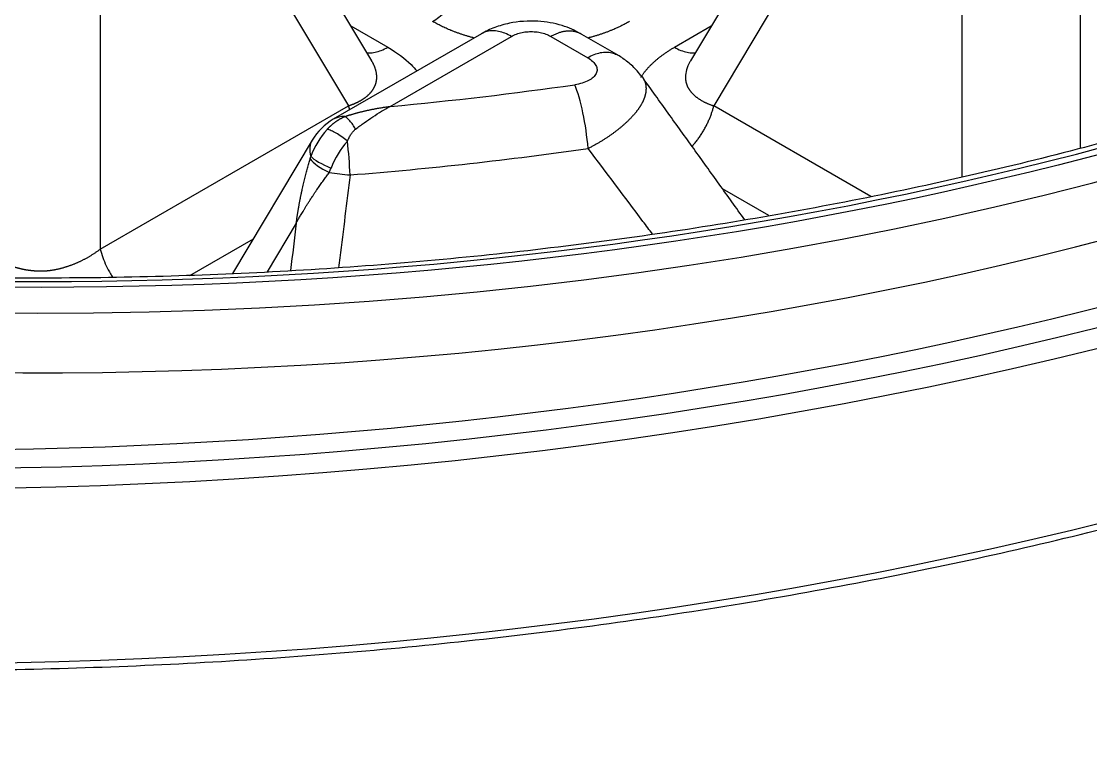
# Model space of a CAD drawing. Header units: millimetres. Extents: x -1286 to 291, y 5350 to 5880.
# Drawn here: x -764.51 to -728.07, y 5551.69 to 5576.09 of the extents above; entities that cross this region are included whole.
import ezdxf

# ---------------------------------------------------------------- set-up
doc = ezdxf.new("R2010")
doc.units = ezdxf.units.MM
doc.layers.add('粗实线层', color=7, linetype='Continuous', lineweight=35)

msp = doc.modelspace()

# ---------------------------------------------------------------- linework, layer by layer
at = {"layer": '粗实线层', "lineweight": 25}
for p, q in [((-752.572, 5574.744, 2078.952), (-756.816, 5581.86, 2078.952)), ((-737.463, 5581.86, 2078.952), (-741.706, 5574.745, 2078.952)), ((-757.431, 5580.023, 2078.952), (-753.368, 5573.211, 2078.952)), ((-736.847, 5580.023, 2078.952), (-740.91, 5573.211, 2078.952)), ((-761.824, 5577.487, 2078.952), (-761.824, 5568.329, 2078.952)), ((-732.455, 5577.487, 2078.952), (-732.455, 5570.786, 2078.952)), ((-728.423, 5577.487, 2078.952), (-728.423, 5571.771, 2078.952)), ((-748.752, 5575.712, 2078.952), (-753.88, 5572.752, 2078.952)), ((-753.281, 5575.933, 2078.952), (-752.024, 5575.207, 2078.952)), ((-744.142, 5574.913, 2078.952), (-745.486, 5575.689, 2078.952)), ((-742.254, 5575.207, 2078.952), (-740.997, 5575.933, 2078.952)), ((-751.943, 5573.19, 2078.952), (-747.811, 5575.576, 2078.952)), ((-746.467, 5575.576, 2078.952), (-745.211, 5574.851, 2078.952)), ((-761.824, 5568.329, 2078.952), (-753.368, 5573.211, 2078.952)), ((-735.565, 5570.124, 2078.952), (-740.91, 5573.211, 2078.952)), ((-754.602, 5572.04, 2078.952), (-757.311, 5567.497, 2078.952)), ((-739.038, 5569.471, 2078.952), (-740.612, 5570.38, 2078.952)), ((-755.144, 5569.219, 2078.952), (-756.134, 5567.558, 2078.952)), ((-758.768, 5567.435, 2078.952), (-756.603, 5568.684, 2078.952))]:
    msp.add_line(p, q, dxfattribs=at)
msp.add_arc((-752.875, 5571.011, 2078.952), 2.01, 120, 149.1884, dxfattribs=at)
msp.add_ellipse((-763.839, 5617.004, 2078.952), major_axis=(-86.564, 0), ratio=0.57735, dxfattribs=at)
for centre, major_axis, ratio, start_param, end_param in [((-763.839, 5614.543, 2078.952), (-87.342, 0), 0.57735, 0, 2.002312), ((-763.839, 5616.499, 2078.952), (-87.216, 0), 0.57735, 0.222033, 2.916833), ((-768.103, 5619.077, 2078.952), (102.032, 0), 0.57735, 3.464059, 5.38976), ((-768.103, 5619.466, 2078.952), (-100.442, 0), 0.57735, 0.42009, 1.991239), ((-768.103, 5613.333, 2078.952), (-102.401, 0), 0.57735, 0.320214, 2.106465), ((-763.839, 5617.004, 2078.952), (-86.224, 0), 0.57735, 0.786805, 2.354788), ((-763.839, 5616.184, 2078.952), (75.411, 0), 0.57735, 4.870806, 4.955941), ((-745.654, 5572.289, 2078.952), (-0.285, 1.99), 0.1969, 4.414332, 5.653515), ((-752.875, 5571.011, 2078.952), (1.005, -1.741), 0.57735, 2.802582, 3.141602), ((-753.566, 5571.41, 2078.952), (-0.878, -1.521), 0.57735, 4.36261, 4.983983), ((-752.875, 5571.011, 2078.952), (1.726, -1.03), 0.519078, 3.141593, 3.637288), ((-752.875, 5571.011, 2078.952), (-0.878, -1.521), 0.57735, 4.36261, 4.983983), ((-753.566, 5571.41, 2078.952), (-0.159, 2.004), 0.111228, 4.4241, 5.006883), ((-763.839, 5615.077, 2078.952), (77.311, 0), 0.57735, 4.849039, 4.955943), ((-753.791, 5571.177, 2078.952), (0.927, -0.389), 0.301834, 3.604165, 4.595829), ((-753.762, 5571.251, 2078.952), (0.939, -0.358), 0.219039, 3.571367, 4.587039), ((-753.566, 5571.41, 2078.952), (1.996, -0.238), 0.261168, 4.516829, 4.873564), ((-768.103, 5619.466, 2078.952), (101.531, 0), 0.57735, 4.266019, 5.147157)]:
    msp.add_ellipse(centre, major_axis=major_axis, ratio=ratio, start_param=start_param, end_param=end_param, dxfattribs=at)
for points, degree, knots in [([(-865.246, 5594.547, 2078.952), (-865.174, 5594.413, 2078.952), (-864.635, 5593.418, 2078.952), (-863.443, 5591.599, 2078.952), (-861.652, 5589.101, 2078.952), (-859.649, 5586.656, 2078.952), (-857.46, 5584.266, 2078.952), (-855.084, 5581.936, 2078.952), (-852.528, 5579.672, 2078.952), (-849.796, 5577.478, 2078.952), (-846.895, 5575.359, 2078.952), (-843.83, 5573.319, 2078.952), (-840.608, 5571.363, 2078.952), (-837.236, 5569.494, 2078.952), (-833.72, 5567.716, 2078.952), (-830.069, 5566.033, 2078.952), (-826.289, 5564.448, 2078.952), (-822.389, 5562.965, 2078.952), (-818.377, 5561.586, 2078.952), (-814.26, 5560.315, 2078.952), (-810.048, 5559.154, 2078.952), (-805.75, 5558.105, 2078.952), (-801.373, 5557.17, 2078.952), (-796.928, 5556.352, 2078.952), (-792.422, 5555.652, 2078.952), (-787.867, 5555.071, 2078.952), (-783.271, 5554.61, 2078.952), (-778.643, 5554.272, 2078.952), (-773.994, 5554.055, 2078.952), (-769.332, 5553.961, 2078.952), (-764.668, 5553.99, 2078.952), (-760.011, 5554.142, 2078.952), (-755.371, 5554.417, 2078.952), (-750.757, 5554.813, 2078.952), (-746.179, 5555.33, 2078.952), (-741.647, 5555.968, 2078.952), (-737.169, 5556.724, 2078.952), (-732.755, 5557.598, 2078.952), (-728.414, 5558.587, 2078.952), (-724.155, 5559.689, 2078.952), (-719.984, 5560.904, 2078.952), (-717.271, 5561.786, 2078.952), (-715.929, 5562.245, 2078.952)], 3, [0, 0, 0, 0, 0.003967, 0.029455, 0.054957, 0.080472, 0.105998, 0.131532, 0.157073, 0.182618, 0.208167, 0.233717, 0.259268, 0.284819, 0.310369, 0.335919, 0.361467, 0.387013, 0.412559, 0.438103, 0.463645, 0.489187, 0.514727, 0.540266, 0.565804, 0.591342, 0.616879, 0.642415, 0.667951, 0.693486, 0.719022, 0.744558, 0.770093, 0.79563, 0.821166, 0.846704, 0.872242, 0.897781, 0.923321, 0.948862, 0.974405, 1, 1, 1, 1]), ([(-703.9, 5581.44, 2078.952), (-704.196, 5581.27, 2078.952), (-705.508, 5580.532, 2078.952), (-707.929, 5579.277, 2078.952), (-711.221, 5577.723, 2078.952), (-714.647, 5576.266, 2078.952), (-718.194, 5574.907, 2078.952), (-721.856, 5573.652, 2078.952), (-725.622, 5572.503, 2078.952), (-729.483, 5571.463, 2078.952), (-733.429, 5570.535, 2078.952), (-737.452, 5569.721, 2078.952), (-741.54, 5569.023, 2078.952), (-745.683, 5568.443, 2078.952), (-749.872, 5567.982, 2078.952), (-754.096, 5567.642, 2078.952), (-758.344, 5567.424, 2078.952), (-762.606, 5567.327, 2078.952), (-766.871, 5567.353, 2078.952), (-771.128, 5567.501, 2078.952), (-775.367, 5567.771, 2078.952), (-779.578, 5568.162, 2078.952), (-783.749, 5568.673, 2078.952), (-787.871, 5569.303, 2078.952), (-791.933, 5570.05, 2078.952), (-795.925, 5570.913, 2078.952), (-799.836, 5571.889, 2078.952), (-803.659, 5572.975, 2078.952), (-807.382, 5574.169, 2078.952), (-810.996, 5575.468, 2078.952), (-814.494, 5576.869, 2078.952), (-817.864, 5578.367, 2078.952), (-820.966, 5579.891, 2078.952), (-822.895, 5580.94, 2078.952), (-823.775, 5581.442, 2078.952)], 3, [0, 0, 0, 0, 0.009445, 0.041511, 0.073581, 0.105654, 0.137729, 0.169808, 0.201889, 0.233973, 0.26606, 0.29815, 0.330241, 0.362335, 0.39443, 0.426527, 0.458624, 0.490723, 0.522821, 0.554919, 0.587017, 0.619114, 0.65121, 0.683304, 0.715396, 0.747486, 0.779573, 0.811658, 0.843739, 0.875817, 0.907891, 0.939962, 0.972029, 1, 1, 1, 1]), ([(-750.499, 5576.088, 2078.952), (-750.425, 5576.13, 2078.952), (-750.352, 5576.179, 2078.952), (-750.207, 5576.289, 2078.952), (-750.135, 5576.35, 2078.952), (-749.996, 5576.482, 2078.952), (-749.928, 5576.554, 2078.952), (-749.796, 5576.706, 2078.952), (-749.733, 5576.786, 2078.952), (-749.614, 5576.953, 2078.952), (-749.557, 5577.04, 2078.952), (-749.452, 5577.22, 2078.952), (-749.404, 5577.311, 2078.952), (-749.316, 5577.498, 2078.952), (-749.277, 5577.593, 2078.952), (-749.208, 5577.782, 2078.952), (-749.179, 5577.877, 2078.952), (-749.155, 5577.971, 2078.952)], 3, [0, 0, 0, 0, 0.125, 0.125, 0.25, 0.25, 0.375, 0.375, 0.5, 0.5, 0.625, 0.625, 0.75, 0.75, 0.875, 0.875, 1, 1, 1, 1]), ([(-745.436, 5575.66, 2078.952), (-745.639, 5575.779, 2078.952), (-746.097, 5575.981, 2078.952), (-746.943, 5576.134, 2078.952), (-747.749, 5576.075, 2078.952), (-748.395, 5575.889, 2078.952), (-748.697, 5575.746, 2078.952), (-748.843, 5575.66, 2078.952)], 3, [0, 0, 0, 0, 0.20404, 0.436738, 0.701679, 0.846878, 1, 1, 1, 1]), ([(-747.811, 5575.576, 2078.952), (-747.885, 5575.618, 2078.952), (-747.958, 5575.654, 2078.952), (-748.103, 5575.712, 2078.952), (-748.175, 5575.733, 2078.952), (-748.314, 5575.762, 2078.952), (-748.383, 5575.77, 2078.952), (-748.514, 5575.769, 2078.952), (-748.577, 5575.762, 2078.952), (-748.696, 5575.733, 2078.952), (-748.753, 5575.711, 2078.952), (-748.809, 5575.68, 2078.952), (-748.813, 5575.677, 2078.952), (-748.816, 5575.675, 2078.952)], 3, [0, 0, 0, 0, 0.19719, 0.19719, 0.39438, 0.39438, 0.59157, 0.59157, 0.78876, 0.78876, 0.98595, 0.98595, 1, 1, 1, 1]), ([(-752.753, 5575.019, 2078.952), (-752.723, 5575.015, 2078.952), (-752.692, 5575.014, 2078.952), (-752.596, 5575.013, 2078.952), (-752.528, 5575.021, 2078.952), (-752.388, 5575.05, 2078.952), (-752.316, 5575.071, 2078.952), (-752.171, 5575.129, 2078.952), (-752.098, 5575.165, 2078.952), (-752.024, 5575.207, 2078.952)], 3, [0, 0, 0, 0, 0.136225, 0.136225, 0.42415, 0.42415, 0.712075, 0.712075, 1, 1, 1, 1]), ([(-752.024, 5575.207, 2078.952), (-751.706, 5575.023, 2078.952), (-751.351, 5574.756, 2078.952), (-751.089, 5574.466, 2078.952), (-751.027, 5574.39, 2078.952)], 3, [0, 0, 0, 0, 0.738893, 1, 1, 1, 1]), ([(-745.211, 5574.851, 2078.952), (-745.138, 5574.893, 2078.952), (-745.064, 5574.929, 2078.952), (-744.919, 5574.986, 2078.952), (-744.848, 5575.008, 2078.952), (-744.708, 5575.037, 2078.952), (-744.64, 5575.044, 2078.952), (-744.509, 5575.044, 2078.952), (-744.445, 5575.037, 2078.952), (-744.326, 5575.007, 2078.952), (-744.27, 5574.985, 2078.952), (-744.211, 5574.953, 2078.952), (-744.206, 5574.95, 2078.952), (-744.2, 5574.947, 2078.952)], 3, [0, 0, 0, 0, 0.195771, 0.195771, 0.391543, 0.391543, 0.587314, 0.587314, 0.783086, 0.783086, 0.978857, 0.978857, 1, 1, 1, 1]), ([(-743.403, 5574.248, 2078.952), (-743.452, 5574.317, 2078.952), (-743.593, 5574.491, 2078.952), (-743.873, 5574.737, 2078.952), (-744.108, 5574.894, 2078.952), (-744.23, 5574.964, 2078.952)], 3, [0, 0, 0, 0, 0.238044, 0.628535, 1, 1, 1, 1]), ([(-743.399, 5574.183, 2078.952), (-743.363, 5574.239, 2078.952), (-743.14, 5574.545, 2078.952), (-742.874, 5574.773, 2078.952), (-742.603, 5575.006, 2078.952), (-742.254, 5575.207, 2078.952)], 2, [0, 0, 0, 0.101124, 0.550562, 0.550562, 1, 1, 1]), ([(-742.254, 5575.207, 2078.952), (-742.181, 5575.165, 2078.952), (-742.107, 5575.129, 2078.952), (-741.962, 5575.071, 2078.952), (-741.891, 5575.05, 2078.952), (-741.751, 5575.021, 2078.952), (-741.683, 5575.013, 2078.952), (-741.586, 5575.014, 2078.952), (-741.556, 5575.015, 2078.952), (-741.526, 5575.019, 2078.952)], 3, [0, 0, 0, 0, 0.287925, 0.287925, 0.57585, 0.57585, 0.863775, 0.863775, 1, 1, 1, 1]), ([(-753.368, 5573.211, 2078.952), (-753.362, 5573.213, 2078.952), (-753.348, 5573.217, 2078.952), (-753.328, 5573.224, 2078.952), (-753.309, 5573.23, 2078.952), (-753.289, 5573.237, 2078.952), (-753.27, 5573.244, 2078.952), (-753.251, 5573.251, 2078.952), (-753.232, 5573.259, 2078.952), (-753.213, 5573.266, 2078.952), (-753.195, 5573.273, 2078.952), (-753.177, 5573.281, 2078.952), (-753.159, 5573.288, 2078.952), (-753.141, 5573.296, 2078.952), (-753.123, 5573.304, 2078.952), (-753.106, 5573.312, 2078.952), (-753.088, 5573.32, 2078.952), (-753.071, 5573.328, 2078.952), (-753.055, 5573.336, 2078.952), (-753.038, 5573.344, 2078.952), (-753.022, 5573.352, 2078.952), (-753.005, 5573.361, 2078.952), (-752.99, 5573.369, 2078.952), (-752.974, 5573.378, 2078.952), (-752.958, 5573.386, 2078.952), (-752.943, 5573.395, 2078.952), (-752.928, 5573.404, 2078.952), (-752.913, 5573.413, 2078.952), (-752.898, 5573.422, 2078.952), (-752.884, 5573.431, 2078.952), (-752.869, 5573.44, 2078.952), (-752.855, 5573.449, 2078.952), (-752.842, 5573.459, 2078.952), (-752.828, 5573.468, 2078.952), (-752.814, 5573.477, 2078.952), (-752.801, 5573.487, 2078.952), (-752.788, 5573.497, 2078.952), (-752.775, 5573.506, 2078.952), (-752.763, 5573.516, 2078.952), (-752.751, 5573.526, 2078.952), (-752.738, 5573.536, 2078.952), (-752.727, 5573.546, 2078.952), (-752.715, 5573.556, 2078.952), (-752.703, 5573.566, 2078.952), (-752.692, 5573.576, 2078.952), (-752.681, 5573.586, 2078.952), (-752.67, 5573.597, 2078.952), (-752.66, 5573.607, 2078.952), (-752.649, 5573.617, 2078.952), (-752.639, 5573.628, 2078.952), (-752.629, 5573.638, 2078.952), (-752.619, 5573.649, 2078.952), (-752.61, 5573.66, 2078.952), (-752.6, 5573.67, 2078.952), (-752.591, 5573.681, 2078.952), (-752.582, 5573.692, 2078.952), (-752.573, 5573.703, 2078.952), (-752.565, 5573.714, 2078.952), (-752.557, 5573.725, 2078.952), (-752.549, 5573.736, 2078.952), (-752.541, 5573.747, 2078.952), (-752.533, 5573.758, 2078.952), (-752.526, 5573.77, 2078.952), (-752.518, 5573.781, 2078.952), (-752.511, 5573.792, 2078.952), (-752.505, 5573.804, 2078.952), (-752.498, 5573.815, 2078.952), (-752.492, 5573.826, 2078.952), (-752.486, 5573.838, 2078.952), (-752.48, 5573.85, 2078.952), (-752.474, 5573.861, 2078.952), (-752.468, 5573.873, 2078.952), (-752.463, 5573.885, 2078.952), (-752.458, 5573.896, 2078.952), (-752.453, 5573.908, 2078.952), (-752.449, 5573.92, 2078.952), (-752.444, 5573.932, 2078.952), (-752.44, 5573.944, 2078.952), (-752.436, 5573.956, 2078.952), (-752.432, 5573.968, 2078.952), (-752.428, 5573.98, 2078.952), (-752.425, 5573.992, 2078.952), (-752.422, 5574.004, 2078.952), (-752.419, 5574.016, 2078.952), (-752.416, 5574.028, 2078.952), (-752.413, 5574.041, 2078.952), (-752.411, 5574.053, 2078.952), (-752.409, 5574.065, 2078.952), (-752.407, 5574.078, 2078.952), (-752.405, 5574.09, 2078.952), (-752.404, 5574.102, 2078.952), (-752.402, 5574.115, 2078.952), (-752.401, 5574.127, 2078.952), (-752.4, 5574.14, 2078.952), (-752.4, 5574.152, 2078.952), (-752.399, 5574.165, 2078.952), (-752.399, 5574.178, 2078.952), (-752.399, 5574.195, 2078.952), (-752.399, 5574.217, 2078.952), (-752.4, 5574.244, 2078.952), (-752.403, 5574.27, 2078.952), (-752.406, 5574.298, 2078.952), (-752.41, 5574.325, 2078.952), (-752.415, 5574.353, 2078.952), (-752.421, 5574.381, 2078.952), (-752.427, 5574.409, 2078.952), (-752.435, 5574.437, 2078.952), (-752.443, 5574.465, 2078.952), (-752.453, 5574.494, 2078.952), (-752.463, 5574.522, 2078.952), (-752.475, 5574.551, 2078.952), (-752.487, 5574.58, 2078.952), (-752.5, 5574.609, 2078.952), (-752.514, 5574.639, 2078.952), (-752.529, 5574.668, 2078.952), (-752.545, 5574.698, 2078.952), (-752.559, 5574.721, 2078.952), (-752.567, 5574.736, 2078.952), (-752.57, 5574.74, 2078.952)], 3, [0, 0, 0, 0, 0.008454, 0.016882, 0.025285, 0.033661, 0.042012, 0.050337, 0.058637, 0.066912, 0.075162, 0.083387, 0.091587, 0.099762, 0.107913, 0.11604, 0.124142, 0.132221, 0.140275, 0.148306, 0.156314, 0.164298, 0.172258, 0.180196, 0.188111, 0.196003, 0.203872, 0.211719, 0.219544, 0.227347, 0.235127, 0.242886, 0.250624, 0.25834, 0.266035, 0.273709, 0.281362, 0.288994, 0.296606, 0.304198, 0.311769, 0.31932, 0.326852, 0.334364, 0.341857, 0.349331, 0.356786, 0.364222, 0.371639, 0.379038, 0.386419, 0.393782, 0.401127, 0.408454, 0.415765, 0.423058, 0.430334, 0.437593, 0.444836, 0.452062, 0.459273, 0.466467, 0.473646, 0.48081, 0.487958, 0.495091, 0.50221, 0.509314, 0.516403, 0.523479, 0.530541, 0.537589, 0.544623, 0.551645, 0.558653, 0.565649, 0.572633, 0.579604, 0.586563, 0.593511, 0.600447, 0.607372, 0.614285, 0.621188, 0.628081, 0.634963, 0.641835, 0.648698, 0.655551, 0.662394, 0.669229, 0.676055, 0.682872, 0.689682, 0.696483, 0.703276, 0.710062, 0.716841, 0.73099, 0.745172, 0.759389, 0.773644, 0.787938, 0.802275, 0.816656, 0.831083, 0.845559, 0.860087, 0.874667, 0.889303, 0.903997, 0.91875, 0.933565, 0.948444, 0.963389, 0.978401, 0.993484, 1, 1, 1, 1]), ([(-741.709, 5574.74, 2078.952), (-741.715, 5574.73, 2078.952), (-741.773, 5574.631, 2078.952), (-741.854, 5574.444, 2078.952), (-741.881, 5574.263, 2078.952), (-741.879, 5574.163, 2078.952), (-741.878, 5574.137, 2078.952), (-741.876, 5574.111, 2078.952), (-741.873, 5574.085, 2078.952), (-741.869, 5574.059, 2078.952), (-741.864, 5574.034, 2078.952), (-741.858, 5574.008, 2078.952), (-741.851, 5573.983, 2078.952), (-741.844, 5573.958, 2078.952), (-741.835, 5573.933, 2078.952), (-741.825, 5573.908, 2078.952), (-741.815, 5573.884, 2078.952), (-741.804, 5573.859, 2078.952), (-741.792, 5573.835, 2078.952), (-741.778, 5573.811, 2078.952), (-741.764, 5573.787, 2078.952), (-741.749, 5573.764, 2078.952), (-741.733, 5573.741, 2078.952), (-741.716, 5573.717, 2078.952), (-741.699, 5573.695, 2078.952), (-741.68, 5573.672, 2078.952), (-741.66, 5573.65, 2078.952), (-741.64, 5573.628, 2078.952), (-741.618, 5573.606, 2078.952), (-741.596, 5573.584, 2078.952), (-741.572, 5573.563, 2078.952), (-741.548, 5573.542, 2078.952), (-741.523, 5573.521, 2078.952), (-741.496, 5573.501, 2078.952), (-741.469, 5573.481, 2078.952), (-741.441, 5573.461, 2078.952), (-741.412, 5573.442, 2078.952), (-741.382, 5573.423, 2078.952), (-741.351, 5573.404, 2078.952), (-741.32, 5573.386, 2078.952), (-741.287, 5573.368, 2078.952), (-741.253, 5573.35, 2078.952), (-741.219, 5573.333, 2078.952), (-741.183, 5573.316, 2078.952), (-741.147, 5573.3, 2078.952), (-741.11, 5573.284, 2078.952), (-741.072, 5573.268, 2078.952), (-741.033, 5573.253, 2078.952), (-740.993, 5573.238, 2078.952), (-740.952, 5573.224, 2078.952), (-740.924, 5573.215, 2078.952), (-740.91, 5573.211, 2078.952)], 3, [0, 0, 0, 0, 0.01565, 0.151546, 0.283112, 0.297267, 0.311455, 0.325677, 0.339937, 0.354237, 0.368578, 0.382964, 0.397396, 0.411877, 0.426409, 0.440994, 0.455635, 0.470333, 0.48509, 0.499909, 0.514791, 0.52974, 0.544756, 0.559842, 0.574999, 0.59023, 0.605537, 0.620921, 0.636384, 0.651928, 0.667556, 0.683267, 0.699065, 0.714951, 0.730927, 0.746994, 0.763154, 0.779409, 0.79576, 0.812208, 0.828756, 0.845404, 0.862155, 0.879009, 0.895967, 0.913033, 0.930206, 0.947487, 0.96488, 0.982383, 1, 1, 1, 1]), ([(-743.394, 5574.25, 2078.952), (-743.391, 5574.248, 2078.952), (-743.386, 5574.242, 2078.952), (-743.378, 5574.233, 2078.952), (-743.37, 5574.223, 2078.952), (-743.362, 5574.214, 2078.952), (-743.355, 5574.204, 2078.952), (-743.348, 5574.195, 2078.952), (-743.34, 5574.185, 2078.952), (-743.334, 5574.175, 2078.952), (-743.327, 5574.165, 2078.952), (-743.32, 5574.155, 2078.952), (-743.314, 5574.145, 2078.952), (-743.308, 5574.134, 2078.952), (-743.302, 5574.124, 2078.952), (-743.297, 5574.114, 2078.952), (-743.291, 5574.103, 2078.952), (-743.286, 5574.093, 2078.952), (-743.281, 5574.082, 2078.952), (-743.276, 5574.072, 2078.952), (-743.272, 5574.061, 2078.952), (-743.267, 5574.05, 2078.952), (-743.263, 5574.039, 2078.952), (-743.259, 5574.028, 2078.952), (-743.256, 5574.017, 2078.952), (-743.252, 5574.006, 2078.952), (-743.249, 5573.995, 2078.952), (-743.246, 5573.984, 2078.952), (-743.243, 5573.973, 2078.952), (-743.24, 5573.962, 2078.952), (-743.238, 5573.95, 2078.952), (-743.235, 5573.939, 2078.952), (-743.233, 5573.928, 2078.952), (-743.231, 5573.916, 2078.952), (-743.229, 5573.905, 2078.952), (-743.228, 5573.893, 2078.952), (-743.227, 5573.882, 2078.952), (-743.225, 5573.87, 2078.952), (-743.224, 5573.858, 2078.952), (-743.224, 5573.847, 2078.952), (-743.223, 5573.835, 2078.952), (-743.223, 5573.824, 2078.952), (-743.222, 5573.812, 2078.952), (-743.222, 5573.8, 2078.952), (-743.222, 5573.789, 2078.952), (-743.223, 5573.777, 2078.952), (-743.223, 5573.765, 2078.952), (-743.224, 5573.753, 2078.952), (-743.224, 5573.742, 2078.952), (-743.225, 5573.73, 2078.952), (-743.226, 5573.718, 2078.952), (-743.228, 5573.706, 2078.952), (-743.229, 5573.695, 2078.952), (-743.231, 5573.683, 2078.952), (-743.232, 5573.671, 2078.952), (-743.234, 5573.659, 2078.952), (-743.236, 5573.648, 2078.952), (-743.238, 5573.636, 2078.952), (-743.241, 5573.624, 2078.952), (-743.243, 5573.612, 2078.952), (-743.246, 5573.601, 2078.952), (-743.249, 5573.589, 2078.952), (-743.251, 5573.578, 2078.952), (-743.254, 5573.566, 2078.952), (-743.258, 5573.554, 2078.952), (-743.261, 5573.543, 2078.952), (-743.264, 5573.531, 2078.952), (-743.268, 5573.52, 2078.952), (-743.271, 5573.508, 2078.952), (-743.275, 5573.497, 2078.952), (-743.279, 5573.486, 2078.952), (-743.283, 5573.474, 2078.952), (-743.287, 5573.463, 2078.952), (-743.291, 5573.452, 2078.952), (-743.296, 5573.44, 2078.952), (-743.3, 5573.429, 2078.952), (-743.305, 5573.418, 2078.952), (-743.309, 5573.407, 2078.952), (-743.314, 5573.396, 2078.952), (-743.319, 5573.385, 2078.952), (-743.324, 5573.374, 2078.952), (-743.329, 5573.363, 2078.952), (-743.336, 5573.349, 2078.952), (-743.345, 5573.33, 2078.952), (-743.357, 5573.308, 2078.952), (-743.369, 5573.285, 2078.952), (-743.382, 5573.261, 2078.952), (-743.396, 5573.238, 2078.952), (-743.41, 5573.214, 2078.952), (-743.425, 5573.19, 2078.952), (-743.441, 5573.165, 2078.952), (-743.457, 5573.141, 2078.952), (-743.475, 5573.116, 2078.952), (-743.493, 5573.09, 2078.952), (-743.512, 5573.064, 2078.952), (-743.531, 5573.038, 2078.952), (-743.552, 5573.012, 2078.952), (-743.573, 5572.985, 2078.952), (-743.595, 5572.958, 2078.952), (-743.618, 5572.931, 2078.952), (-743.642, 5572.904, 2078.952), (-743.666, 5572.876, 2078.952), (-743.691, 5572.848, 2078.952), (-743.717, 5572.82, 2078.952), (-743.744, 5572.791, 2078.952), (-743.772, 5572.763, 2078.952), (-743.801, 5572.734, 2078.952), (-743.83, 5572.705, 2078.952), (-743.86, 5572.676, 2078.952), (-743.892, 5572.646, 2078.952), (-743.923, 5572.617, 2078.952), (-743.956, 5572.587, 2078.952), (-743.99, 5572.557, 2078.952), (-744.024, 5572.527, 2078.952), (-744.059, 5572.497, 2078.952), (-744.095, 5572.467, 2078.952), (-744.132, 5572.437, 2078.952), (-744.169, 5572.407, 2078.952), (-744.207, 5572.377, 2078.952), (-744.246, 5572.347, 2078.952), (-744.285, 5572.317, 2078.952), (-744.326, 5572.287, 2078.952), (-744.367, 5572.258, 2078.952), (-744.408, 5572.228, 2078.952), (-744.45, 5572.198, 2078.952), (-744.493, 5572.169, 2078.952), (-744.537, 5572.139, 2078.952), (-744.581, 5572.11, 2078.952), (-744.625, 5572.081, 2078.952), (-744.67, 5572.053, 2078.952), (-744.716, 5572.024, 2078.952), (-744.762, 5571.996, 2078.952), (-744.809, 5571.968, 2078.952), (-744.856, 5571.941, 2078.952), (-744.903, 5571.914, 2078.952), (-744.951, 5571.887, 2078.952), (-744.999, 5571.86, 2078.952), (-745.048, 5571.834, 2078.952), (-745.097, 5571.808, 2078.952), (-745.146, 5571.783, 2078.952), (-745.179, 5571.767, 2078.952), (-745.195, 5571.758, 2078.952)], 3, [0, 0, 0, 0, 0.004913, 0.010402, 0.015883, 0.021354, 0.026817, 0.032269, 0.037711, 0.043143, 0.048564, 0.053974, 0.059373, 0.06476, 0.070135, 0.075497, 0.080848, 0.086185, 0.091509, 0.09682, 0.102117, 0.1074, 0.112668, 0.117923, 0.123162, 0.128386, 0.133594, 0.138787, 0.143964, 0.149125, 0.154269, 0.159396, 0.164507, 0.1696, 0.174676, 0.179733, 0.184773, 0.189795, 0.194798, 0.199783, 0.204748, 0.209694, 0.214621, 0.219529, 0.224416, 0.229284, 0.234131, 0.238958, 0.243765, 0.24855, 0.253315, 0.258058, 0.26278, 0.26748, 0.272159, 0.276816, 0.28145, 0.286063, 0.290653, 0.295221, 0.299766, 0.304288, 0.308787, 0.313263, 0.317715, 0.322145, 0.326551, 0.330933, 0.335291, 0.339626, 0.343937, 0.348223, 0.352486, 0.356724, 0.360937, 0.365127, 0.369291, 0.373431, 0.377547, 0.381637, 0.385703, 0.389743, 0.393759, 0.401992, 0.410331, 0.418776, 0.427326, 0.43598, 0.444737, 0.453596, 0.462557, 0.471618, 0.480778, 0.490036, 0.499392, 0.508843, 0.518388, 0.528025, 0.537754, 0.547573, 0.55748, 0.567473, 0.577551, 0.587711, 0.597952, 0.608271, 0.618668, 0.629139, 0.639682, 0.650296, 0.660978, 0.671725, 0.682535, 0.693406, 0.704335, 0.715319, 0.726357, 0.737445, 0.748581, 0.759762, 0.770986, 0.782248, 0.793548, 0.804881, 0.816246, 0.827639, 0.839057, 0.850498, 0.861959, 0.873436, 0.884928, 0.89643, 0.907941, 0.919458, 0.930977, 0.942497, 0.954014, 0.965525, 0.977028, 0.988521, 1, 1, 1, 1]), ([(-753.489, 5572.845, 2078.952), (-753.478, 5572.849, 2078.952), (-753.457, 5572.856, 2078.952), (-753.425, 5572.867, 2078.952), (-753.392, 5572.877, 2078.952), (-753.358, 5572.888, 2078.952), (-753.323, 5572.899, 2078.952), (-753.288, 5572.91, 2078.952), (-753.252, 5572.921, 2078.952), (-753.215, 5572.931, 2078.952), (-753.178, 5572.942, 2078.952), (-753.139, 5572.953, 2078.952), (-753.1, 5572.964, 2078.952), (-753.061, 5572.975, 2078.952), (-753.02, 5572.985, 2078.952), (-752.979, 5572.996, 2078.952), (-752.937, 5573.007, 2078.952), (-752.894, 5573.017, 2078.952), (-752.851, 5573.028, 2078.952), (-752.807, 5573.038, 2078.952), (-752.762, 5573.049, 2078.952), (-752.716, 5573.059, 2078.952), (-752.669, 5573.069, 2078.952), (-752.622, 5573.079, 2078.952), (-752.574, 5573.089, 2078.952), (-752.526, 5573.098, 2078.952), (-752.476, 5573.108, 2078.952), (-752.426, 5573.117, 2078.952), (-752.375, 5573.126, 2078.952), (-752.324, 5573.135, 2078.952), (-752.271, 5573.144, 2078.952), (-752.218, 5573.152, 2078.952), (-752.165, 5573.16, 2078.952), (-752.11, 5573.168, 2078.952), (-752.055, 5573.176, 2078.952), (-751.999, 5573.183, 2078.952), (-751.962, 5573.188, 2078.952), (-751.943, 5573.19, 2078.952)], 3, [0, 0, 0, 0, 0.020895, 0.04224, 0.064035, 0.086281, 0.108977, 0.132125, 0.155723, 0.179772, 0.204273, 0.229226, 0.254629, 0.280485, 0.306792, 0.333551, 0.360762, 0.388425, 0.41654, 0.445107, 0.474127, 0.503598, 0.533523, 0.563899, 0.594729, 0.626011, 0.657745, 0.689933, 0.722573, 0.755666, 0.789212, 0.82321, 0.857662, 0.892567, 0.927925, 0.963736, 1, 1, 1, 1]), ([(-753.121, 5572.42, 2078.952), (-753.022, 5572.494, 2078.952), (-752.923, 5572.566, 2078.952), (-752.726, 5572.706, 2078.952), (-752.628, 5572.774, 2078.952), (-752.433, 5572.904, 2078.952), (-752.335, 5572.967, 2078.952), (-752.14, 5573.084, 2078.952), (-752.041, 5573.139, 2078.952), (-751.943, 5573.19, 2078.952)], 3, [0, 0, 0, 0, 0.25, 0.25, 0.5, 0.5, 0.75, 0.75, 1, 1, 1, 1]), ([(-754.09, 5572.407, 2078.952), (-754.086, 5572.413, 2078.952), (-754.077, 5572.423, 2078.952), (-754.063, 5572.437, 2078.952), (-754.049, 5572.452, 2078.952), (-754.035, 5572.467, 2078.952), (-754.021, 5572.481, 2078.952), (-754.007, 5572.495, 2078.952), (-753.993, 5572.509, 2078.952), (-753.979, 5572.522, 2078.952), (-753.965, 5572.535, 2078.952), (-753.95, 5572.549, 2078.952), (-753.936, 5572.562, 2078.952), (-753.921, 5572.574, 2078.952), (-753.907, 5572.587, 2078.952), (-753.892, 5572.599, 2078.952), (-753.877, 5572.611, 2078.952), (-753.862, 5572.623, 2078.952), (-753.848, 5572.634, 2078.952), (-753.833, 5572.646, 2078.952), (-753.818, 5572.657, 2078.952), (-753.803, 5572.668, 2078.952), (-753.787, 5572.679, 2078.952), (-753.772, 5572.689, 2078.952), (-753.757, 5572.7, 2078.952), (-753.742, 5572.71, 2078.952), (-753.726, 5572.72, 2078.952), (-753.711, 5572.73, 2078.952), (-753.695, 5572.739, 2078.952), (-753.68, 5572.749, 2078.952), (-753.664, 5572.758, 2078.952), (-753.649, 5572.767, 2078.952), (-753.633, 5572.775, 2078.952), (-753.617, 5572.784, 2078.952), (-753.601, 5572.792, 2078.952), (-753.586, 5572.8, 2078.952), (-753.57, 5572.808, 2078.952), (-753.554, 5572.816, 2078.952), (-753.538, 5572.824, 2078.952), (-753.521, 5572.831, 2078.952), (-753.505, 5572.838, 2078.952), (-753.494, 5572.843, 2078.952), (-753.489, 5572.845, 2078.952)], 3, [0, 0, 0, 0, 0.026987, 0.053864, 0.080631, 0.107289, 0.133837, 0.160275, 0.186604, 0.212822, 0.238931, 0.264931, 0.290821, 0.316604, 0.342278, 0.367845, 0.393305, 0.41866, 0.443909, 0.469056, 0.494099, 0.519042, 0.543885, 0.56863, 0.593279, 0.617833, 0.642295, 0.666667, 0.690951, 0.71515, 0.739266, 0.763302, 0.787261, 0.811146, 0.834961, 0.858708, 0.882392, 0.906017, 0.929586, 0.953103, 0.976573, 1, 1, 1, 1]), ([(-753.121, 5572.42, 2078.952), (-753.152, 5572.473, 2078.952), (-753.185, 5572.524, 2078.952), (-753.25, 5572.618, 2078.952), (-753.283, 5572.661, 2078.952), (-753.347, 5572.736, 2078.952), (-753.378, 5572.767, 2078.952), (-753.437, 5572.817, 2078.952), (-753.464, 5572.835, 2078.952), (-753.489, 5572.846, 2078.952)], 3, [0, 0, 0, 0, 0.25, 0.25, 0.5, 0.5, 0.75, 0.75, 1, 1, 1, 1]), ([(-753.399, 5572.008, 2078.952), (-753.464, 5572.062, 2078.952), (-753.53, 5572.113, 2078.952), (-753.659, 5572.204, 2078.952), (-753.723, 5572.245, 2078.952), (-753.843, 5572.315, 2078.952), (-753.9, 5572.343, 2078.952), (-754.003, 5572.386, 2078.952), (-754.05, 5572.401, 2078.952), (-754.09, 5572.407, 2078.952)], 3, [0, 0, 0, 0, 0.25, 0.25, 0.5, 0.5, 0.75, 0.75, 1, 1, 1, 1]), ([(-753.399, 5572.008, 2078.952), (-753.381, 5572.052, 2078.952), (-753.362, 5572.093, 2078.952), (-753.321, 5572.172, 2078.952), (-753.3, 5572.209, 2078.952), (-753.254, 5572.279, 2078.952), (-753.229, 5572.312, 2078.952), (-753.177, 5572.371, 2078.952), (-753.15, 5572.397, 2078.952), (-753.121, 5572.42, 2078.952)], 3, [0, 0, 0, 0, 0.25, 0.25, 0.5, 0.5, 0.75, 0.75, 1, 1, 1, 1]), ([(-743, 5568.839, 2078.952), (-743.109, 5568.985, 2078.952), (-743.845, 5569.968, 2078.952), (-744.576, 5570.939, 2078.952), (-745.195, 5571.758, 2078.952)], 3, [0, 0, 0, 0, 0.147967, 1, 1, 1, 1]), ([(-755.144, 5569.219, 2078.952), (-755.141, 5569.236, 2078.952), (-755.136, 5569.27, 2078.952), (-755.129, 5569.319, 2078.952), (-755.122, 5569.368, 2078.952), (-755.115, 5569.416, 2078.952), (-755.108, 5569.463, 2078.952), (-755.1, 5569.51, 2078.952), (-755.093, 5569.556, 2078.952), (-755.086, 5569.601, 2078.952), (-755.078, 5569.645, 2078.952), (-755.071, 5569.688, 2078.952), (-755.064, 5569.73, 2078.952), (-755.056, 5569.772, 2078.952), (-755.049, 5569.813, 2078.952), (-755.042, 5569.853, 2078.952), (-755.035, 5569.892, 2078.952), (-755.028, 5569.931, 2078.952), (-755.02, 5569.968, 2078.952), (-755.013, 5570.005, 2078.952), (-755.006, 5570.041, 2078.952), (-754.999, 5570.076, 2078.952), (-754.993, 5570.111, 2078.952), (-754.986, 5570.144, 2078.952), (-754.979, 5570.177, 2078.952), (-754.973, 5570.209, 2078.952), (-754.966, 5570.24, 2078.952), (-754.96, 5570.27, 2078.952), (-754.954, 5570.299, 2078.952), (-754.947, 5570.328, 2078.952), (-754.936, 5570.38, 2078.952), (-754.92, 5570.454, 2078.952), (-754.898, 5570.55, 2078.952), (-754.876, 5570.644, 2078.952), (-754.854, 5570.737, 2078.952), (-754.831, 5570.827, 2078.952), (-754.809, 5570.915, 2078.952), (-754.786, 5571.001, 2078.952), (-754.763, 5571.085, 2078.952), (-754.741, 5571.167, 2078.952), (-754.718, 5571.247, 2078.952), (-754.695, 5571.325, 2078.952), (-754.68, 5571.376, 2078.952), (-754.673, 5571.401, 2078.952)], 3, [0, 0, 0, 0, 0.023244, 0.046112, 0.068603, 0.090719, 0.112458, 0.133821, 0.154808, 0.175419, 0.195654, 0.215512, 0.234994, 0.2541, 0.27283, 0.291184, 0.309162, 0.326764, 0.343989, 0.360838, 0.377311, 0.393409, 0.409129, 0.424474, 0.439443, 0.454036, 0.468252, 0.482092, 0.495557, 0.508645, 0.521357, 0.566328, 0.610374, 0.653494, 0.695689, 0.736959, 0.777305, 0.816727, 0.855226, 0.892802, 0.929456, 0.965188, 1, 1, 1, 1]), ([(-755.144, 5569.219, 2078.952), (-755.137, 5569.231, 2078.952), (-755.123, 5569.255, 2078.952), (-755.101, 5569.295, 2078.952), (-755.075, 5569.341, 2078.952), (-755.045, 5569.392, 2078.952), (-755.012, 5569.449, 2078.952), (-754.975, 5569.512, 2078.952), (-754.933, 5569.581, 2078.952), (-754.888, 5569.656, 2078.952), (-754.839, 5569.737, 2078.952), (-754.785, 5569.823, 2078.952), (-754.726, 5569.916, 2078.952), (-754.663, 5570.014, 2078.952), (-754.602, 5570.109, 2078.952), (-754.545, 5570.196, 2078.952), (-754.492, 5570.275, 2078.952), (-754.441, 5570.351, 2078.952), (-754.39, 5570.425, 2078.952), (-754.34, 5570.497, 2078.952), (-754.291, 5570.567, 2078.952), (-754.243, 5570.635, 2078.952), (-754.195, 5570.701, 2078.952), (-754.149, 5570.765, 2078.952), (-754.103, 5570.827, 2078.952), (-754.059, 5570.887, 2078.952), (-754.03, 5570.926, 2078.952), (-754.015, 5570.945, 2078.952)], 3, [0, 0, 0, 0, 0.01982, 0.043011, 0.069575, 0.099515, 0.132836, 0.169539, 0.209629, 0.253107, 0.299975, 0.350232, 0.403877, 0.460904, 0.521304, 0.567585, 0.612716, 0.65669, 0.699505, 0.741157, 0.781642, 0.82096, 0.859109, 0.896088, 0.931896, 0.966534, 1, 1, 1, 1]), ([(-753.308, 5570.857, 2078.952), (-753.423, 5569.92, 2078.952), (-753.554, 5568.866, 2078.952), (-753.686, 5567.807, 2078.952), (-753.7, 5567.694, 2078.952)], 3, [0, 0, 0, 0, 0.893992, 1, 1, 1, 1]), ([(-765.855, 5568.329, 2078.952), (-765.849, 5568.324, 2078.952), (-765.837, 5568.314, 2078.952), (-765.819, 5568.298, 2078.952), (-765.801, 5568.283, 2078.952), (-765.783, 5568.268, 2078.952), (-765.764, 5568.253, 2078.952), (-765.746, 5568.239, 2078.952), (-765.727, 5568.224, 2078.952), (-765.709, 5568.21, 2078.952), (-765.69, 5568.196, 2078.952), (-765.671, 5568.182, 2078.952), (-765.652, 5568.168, 2078.952), (-765.633, 5568.155, 2078.952), (-765.614, 5568.141, 2078.952), (-765.594, 5568.128, 2078.952), (-765.575, 5568.115, 2078.952), (-765.555, 5568.102, 2078.952), (-765.536, 5568.089, 2078.952), (-765.516, 5568.076, 2078.952), (-765.497, 5568.063, 2078.952), (-765.477, 5568.051, 2078.952), (-765.457, 5568.039, 2078.952), (-765.437, 5568.027, 2078.952), (-765.417, 5568.015, 2078.952), (-765.397, 5568.003, 2078.952), (-765.377, 5567.992, 2078.952), (-765.356, 5567.98, 2078.952), (-765.336, 5567.969, 2078.952), (-765.316, 5567.958, 2078.952), (-765.295, 5567.947, 2078.952), (-765.274, 5567.936, 2078.952), (-765.254, 5567.926, 2078.952), (-765.233, 5567.915, 2078.952), (-765.212, 5567.905, 2078.952), (-765.192, 5567.895, 2078.952), (-765.171, 5567.885, 2078.952), (-765.15, 5567.875, 2078.952), (-765.129, 5567.866, 2078.952), (-765.108, 5567.856, 2078.952), (-765.087, 5567.847, 2078.952), (-765.066, 5567.838, 2078.952), (-765.044, 5567.829, 2078.952), (-765.023, 5567.82, 2078.952), (-765.002, 5567.811, 2078.952), (-764.98, 5567.803, 2078.952), (-764.959, 5567.795, 2078.952), (-764.938, 5567.786, 2078.952), (-764.916, 5567.778, 2078.952), (-764.895, 5567.771, 2078.952), (-764.873, 5567.763, 2078.952), (-764.851, 5567.755, 2078.952), (-764.83, 5567.748, 2078.952), (-764.808, 5567.741, 2078.952), (-764.786, 5567.734, 2078.952), (-764.765, 5567.727, 2078.952), (-764.743, 5567.72, 2078.952), (-764.721, 5567.714, 2078.952), (-764.699, 5567.707, 2078.952), (-764.677, 5567.701, 2078.952), (-764.655, 5567.695, 2078.952), (-764.634, 5567.689, 2078.952), (-764.612, 5567.684, 2078.952), (-764.59, 5567.678, 2078.952), (-764.568, 5567.673, 2078.952), (-764.546, 5567.667, 2078.952), (-764.524, 5567.662, 2078.952), (-764.502, 5567.657, 2078.952), (-764.48, 5567.653, 2078.952), (-764.457, 5567.648, 2078.952), (-764.435, 5567.644, 2078.952), (-764.413, 5567.639, 2078.952), (-764.391, 5567.635, 2078.952), (-764.369, 5567.631, 2078.952), (-764.347, 5567.627, 2078.952), (-764.325, 5567.624, 2078.952), (-764.303, 5567.62, 2078.952), (-764.281, 5567.617, 2078.952), (-764.258, 5567.614, 2078.952), (-764.236, 5567.611, 2078.952), (-764.214, 5567.608, 2078.952), (-764.192, 5567.605, 2078.952), (-764.17, 5567.603, 2078.952), (-764.148, 5567.601, 2078.952), (-764.126, 5567.599, 2078.952), (-764.104, 5567.596, 2078.952), (-764.081, 5567.595, 2078.952), (-764.059, 5567.593, 2078.952), (-764.037, 5567.591, 2078.952), (-764.015, 5567.59, 2078.952), (-763.993, 5567.589, 2078.952), (-763.971, 5567.588, 2078.952), (-763.949, 5567.587, 2078.952), (-763.927, 5567.586, 2078.952), (-763.905, 5567.586, 2078.952), (-763.883, 5567.585, 2078.952), (-763.861, 5567.585, 2078.952), (-763.836, 5567.585, 2078.952), (-763.806, 5567.585, 2078.952), (-763.773, 5567.586, 2078.952), (-763.74, 5567.587, 2078.952), (-763.706, 5567.589, 2078.952), (-763.672, 5567.591, 2078.952), (-763.637, 5567.594, 2078.952), (-763.603, 5567.597, 2078.952), (-763.567, 5567.601, 2078.952), (-763.532, 5567.605, 2078.952), (-763.496, 5567.61, 2078.952), (-763.46, 5567.615, 2078.952), (-763.424, 5567.621, 2078.952), (-763.388, 5567.628, 2078.952), (-763.351, 5567.634, 2078.952), (-763.314, 5567.642, 2078.952), (-763.277, 5567.65, 2078.952), (-763.239, 5567.658, 2078.952), (-763.201, 5567.667, 2078.952), (-763.163, 5567.677, 2078.952), (-763.125, 5567.687, 2078.952), (-763.087, 5567.697, 2078.952), (-763.048, 5567.709, 2078.952), (-763.009, 5567.72, 2078.952), (-762.97, 5567.733, 2078.952), (-762.931, 5567.745, 2078.952), (-762.892, 5567.759, 2078.952), (-762.852, 5567.772, 2078.952), (-762.813, 5567.787, 2078.952), (-762.773, 5567.802, 2078.952), (-762.733, 5567.817, 2078.952), (-762.693, 5567.833, 2078.952), (-762.653, 5567.85, 2078.952), (-762.613, 5567.867, 2078.952), (-762.573, 5567.885, 2078.952), (-762.533, 5567.903, 2078.952), (-762.493, 5567.922, 2078.952), (-762.453, 5567.941, 2078.952), (-762.413, 5567.961, 2078.952), (-762.372, 5567.982, 2078.952), (-762.332, 5568.003, 2078.952), (-762.292, 5568.024, 2078.952), (-762.252, 5568.047, 2078.952), (-762.212, 5568.069, 2078.952), (-762.173, 5568.093, 2078.952), (-762.133, 5568.117, 2078.952), (-762.094, 5568.141, 2078.952), (-762.054, 5568.166, 2078.952), (-762.015, 5568.192, 2078.952), (-761.976, 5568.218, 2078.952), (-761.938, 5568.245, 2078.952), (-761.899, 5568.272, 2078.952), (-761.861, 5568.3, 2078.952), (-761.836, 5568.319, 2078.952), (-761.824, 5568.329, 2078.952)], 3, [0, 0, 0, 0, 0.005906, 0.011793, 0.017663, 0.023515, 0.029348, 0.035164, 0.040962, 0.046743, 0.052506, 0.058252, 0.06398, 0.069691, 0.075385, 0.081063, 0.086723, 0.092366, 0.097993, 0.103603, 0.109197, 0.114775, 0.120336, 0.125881, 0.13141, 0.136924, 0.142421, 0.147903, 0.153369, 0.15882, 0.164256, 0.169676, 0.175082, 0.180472, 0.185848, 0.191209, 0.196555, 0.201887, 0.207205, 0.212508, 0.217798, 0.223073, 0.228335, 0.233583, 0.238818, 0.244039, 0.249247, 0.254442, 0.259624, 0.264793, 0.269949, 0.275093, 0.280224, 0.285343, 0.29045, 0.295546, 0.300629, 0.3057, 0.31076, 0.315809, 0.320846, 0.325873, 0.330888, 0.335893, 0.340887, 0.34587, 0.350843, 0.355806, 0.360759, 0.365703, 0.370636, 0.37556, 0.380475, 0.38538, 0.390277, 0.395164, 0.400043, 0.404914, 0.409776, 0.41463, 0.419475, 0.424313, 0.429144, 0.433966, 0.438782, 0.44359, 0.448391, 0.453186, 0.457974, 0.462755, 0.46753, 0.472299, 0.477062, 0.481819, 0.486571, 0.491317, 0.496058, 0.500794, 0.507877, 0.515035, 0.522269, 0.52958, 0.53697, 0.544439, 0.551989, 0.559621, 0.567335, 0.575134, 0.583017, 0.590986, 0.599042, 0.607185, 0.615417, 0.623738, 0.632149, 0.64065, 0.649244, 0.657929, 0.666708, 0.67558, 0.684547, 0.693608, 0.702766, 0.712019, 0.721369, 0.730817, 0.740362, 0.750006, 0.759749, 0.769592, 0.779534, 0.789577, 0.79972, 0.809965, 0.820312, 0.83076, 0.841312, 0.851966, 0.862723, 0.873585, 0.88455, 0.89562, 0.906795, 0.918074, 0.929459, 0.94095, 0.952547, 0.96425, 0.97606, 0.987976, 1, 1, 1, 1]), ([(-761.824, 5568.329, 2078.952), (-761.8, 5568.235, 2078.952), (-761.77, 5568.14, 2078.952), (-761.702, 5567.951, 2078.952), (-761.662, 5567.856, 2078.952), (-761.575, 5567.67, 2078.952), (-761.526, 5567.578, 2078.952), (-761.45, 5567.448, 2078.952), (-761.425, 5567.408, 2078.952), (-761.4, 5567.368, 2078.952)], 3, [0, 0, 0, 0, 0.289687, 0.289687, 0.579374, 0.579374, 0.869061, 0.869061, 1, 1, 1, 1])]:
    msp.add_open_spline(points, degree=degree, knots=knots, dxfattribs=at)
for points, degree in [([(-749.071, 5575.52, 2078.952), (-749.869, 5575.725, 2078.952), (-750.499, 5576.088, 2078.952)], 2), ([(-743.78, 5576.088, 2078.952), (-744.409, 5575.725, 2078.952), (-745.208, 5575.52, 2078.952)], 2), ([(-747.811, 5575.576, 2078.952), (-747.758, 5575.606, 2078.952), (-747.645, 5575.659, 2078.952), (-747.451, 5575.714, 2078.952), (-747.245, 5575.742, 2078.952), (-747.034, 5575.742, 2078.952), (-746.827, 5575.714, 2078.952), (-746.633, 5575.659, 2078.952), (-746.52, 5575.606, 2078.952), (-746.467, 5575.576, 2078.952)], 3), ([(-745.211, 5574.851, 2078.952), (-745.143, 5574.811, 2078.952), (-745.029, 5574.728, 2078.952), (-744.92, 5574.589, 2078.952), (-744.88, 5574.446, 2078.952), (-744.911, 5574.307, 2078.952), (-745.009, 5574.178, 2078.952), (-745.171, 5574.067, 2078.952), (-745.389, 5573.981, 2078.952), (-745.56, 5573.944, 2078.952), (-745.654, 5573.93, 2078.952)], 3), ([(-739.859, 5569.331, 2078.952), (-743.335, 5574.173, 2078.952)], 1), ([(-754.673, 5571.401, 2078.952), (-754.668, 5571.415, 2078.952), (-754.66, 5571.444, 2078.952), (-754.652, 5571.475, 2078.952), (-754.648, 5571.49, 2078.952)], 3), ([(-754.015, 5570.945, 2078.952), (-754.005, 5570.968, 2078.952), (-753.986, 5571.016, 2078.952), (-753.967, 5571.066, 2078.952), (-753.957, 5571.091, 2078.952)], 3), ([(-755.144, 5569.219, 2078.952), (-755.208, 5568.681, 2078.952), (-755.273, 5568.14, 2078.952), (-755.338, 5567.599, 2078.952)], 3)]:
    msp.add_open_spline(points, degree=degree, dxfattribs=at)
for points, weights in [([(-746.467, 5575.576, 2078.952), (-746.091, 5575.793, 2078.952), (-745.737, 5575.834, 2078.952), (-745.462, 5575.675, 2078.952)], [1.10246419878, 1.01640873829, 0.984559105551, 1.00691530058]), ([(-753.368, 5573.211, 2078.952), (-753.357, 5573.166, 2078.952), (-753.344, 5573.12, 2078.952), (-753.33, 5573.075, 2078.952)], [1.1024648897, 1.09381262448, 1.08570831545, 1.07815196259]), ([(-741.654, 5571.828, 2078.952), (-741.294, 5572.229, 2078.952), (-741.035, 5572.718, 2078.952), (-740.91, 5573.211, 2078.952)], [1.00847756949, 0.98317708411, 1.01450673557, 1.10246652387])]:
    msp.add_rational_spline(points, weights, degree=3, dxfattribs=at)

doc.saveas('drawing.dxf')
